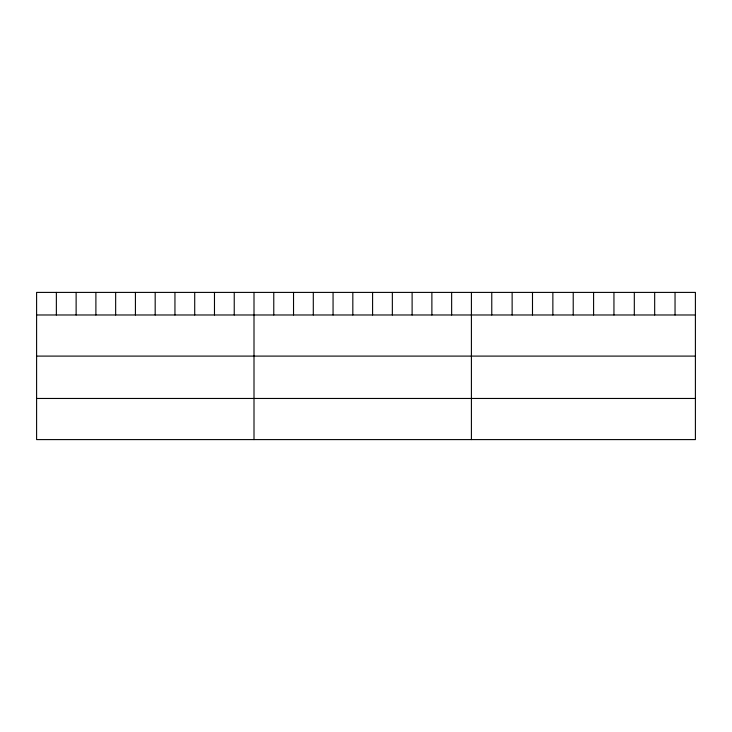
<?xml version="1.0" encoding="UTF-8"?>
<svg xmlns="http://www.w3.org/2000/svg" width="732" height="732" viewBox="0 0 732 732"><rect width="100%" height="100%" fill="white"/><g stroke="black" fill="none" stroke-linecap="round" stroke-linejoin="round"><path stroke-width="1.1" d="M695.4 314.98L695.4 439.593L36.6 439.593L36.6 292.407L695.4 292.407L695.4 314.98L36.6 314.98M36.6 356.1L695.4 356.1M36.6 398.464L695.4 398.464M675.041 292.407L675.041 314.98M654.673 292.407L654.673 314.98M634.315 292.407L634.315 314.98M613.947 292.407L613.947 314.98M593.588 292.407L593.588 314.98M573.22 292.407L573.22 314.98M552.861 292.407L552.861 314.98M532.493 292.407L532.493 314.98M512.135 292.407L512.135 314.98M491.767 292.407L491.767 314.98M471.408 292.407L471.408 439.593M451.644 292.407L451.644 314.98M431.88 292.407L431.88 314.98M412.116 292.407L412.116 314.98M392.352 292.407L392.352 314.98M372.588 292.407L372.588 314.98M352.824 292.407L352.824 314.98M333.06 292.407L333.06 314.98M313.296 292.407L313.296 314.98M293.532 292.407L293.532 314.98M273.768 292.407L273.768 314.98M254.004 292.407L254.004 439.593M234.24 292.407L234.24 314.98M214.476 292.407L214.476 314.98M194.712 292.407L194.712 314.98M174.948 292.407L174.948 314.98M155.184 292.407L155.184 314.98M135.42 292.407L135.42 314.98M115.656 292.407L115.656 314.98M95.892 292.407L95.892 314.98M76.128 292.407L76.128 314.98M56.364 292.407L56.364 314.98"/></g></svg>
